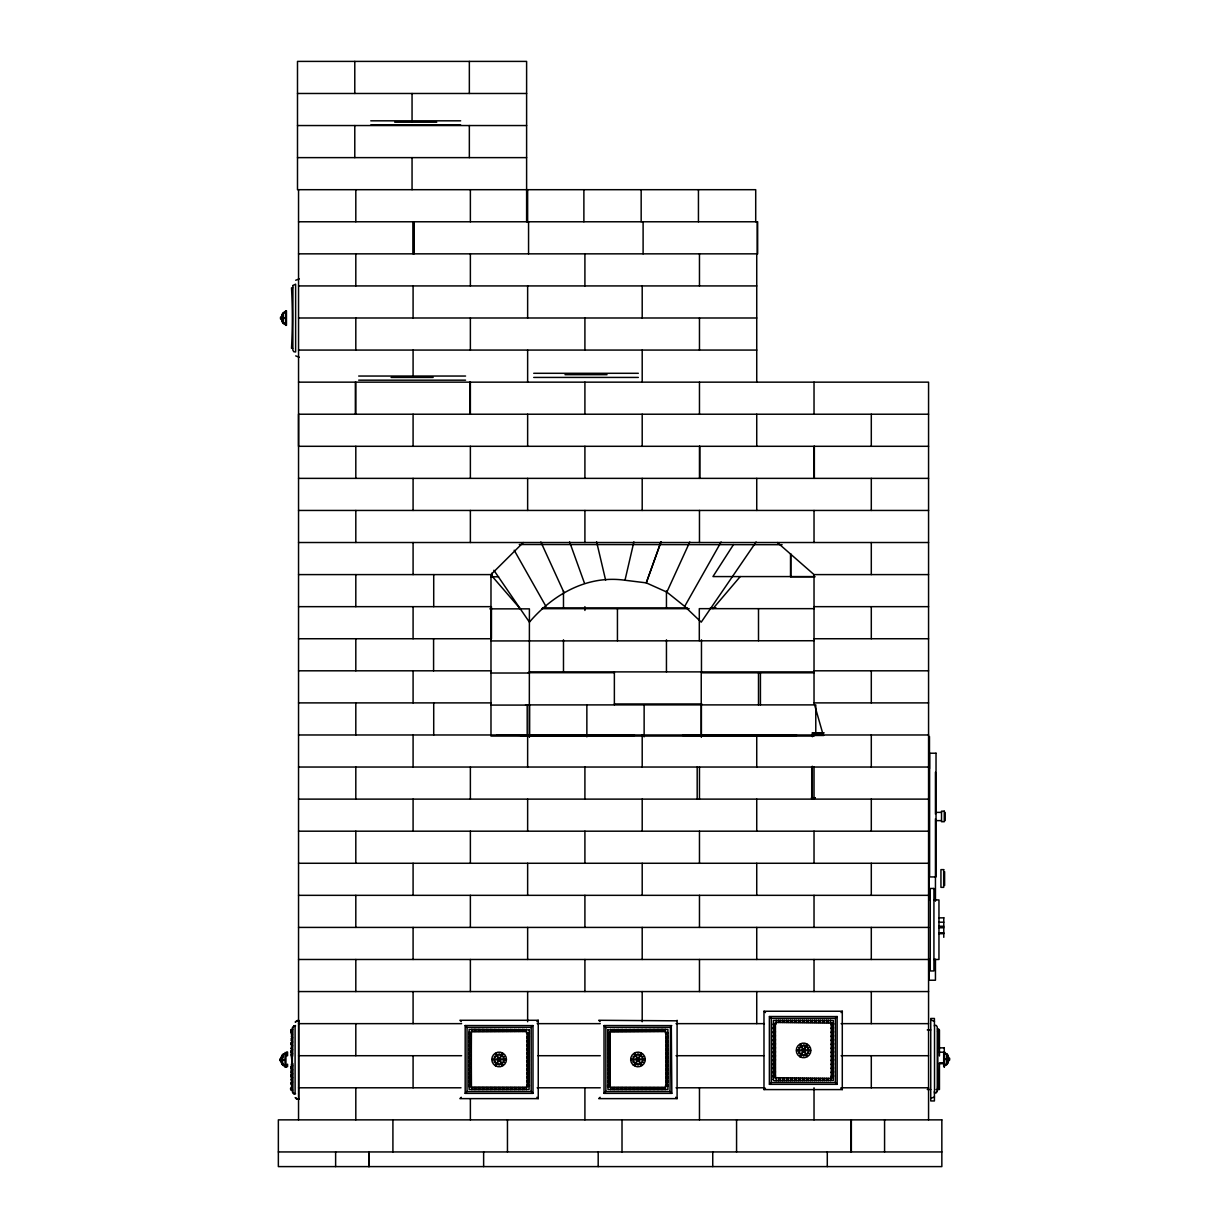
<?xml version="1.0" encoding="UTF-8"?>
<svg xmlns="http://www.w3.org/2000/svg" width="1228" height="1228" viewBox="0 0 1228 1228"><rect width="100%" height="100%" fill="white"/><g stroke="black" fill="none" stroke-linecap="round" stroke-linejoin="round"><path stroke-width="1.5" d="M471.153 1034.544L468.866 1034.544L468.866 1032.287L471.184 1032.257L471.429 1087.133L526.597 1087.287M471.153 1040.423C468.144 1037.737 467.73 1044.767 471.153 1042.557M471.153 1080.517C468.098 1077.816 467.791 1084.938 471.153 1082.62M471.153 1076.511C468.144 1073.825 467.73 1080.855 471.153 1078.645M831.31 1023.139L776.342 1022.463C776.249 1027.299 769.787 1023.86 775.497 1023.139M831.31 1023.385C830.374 1028.803 837.235 1021.942 831.31 1023.369M471.153 1036.294C468.114 1034.099 467.807 1040.684 471.153 1038.55M471.153 1052.335C468.083 1050.093 467.822 1056.755 471.153 1054.591M471.153 1056.341C468.083 1054.1 467.822 1060.762 471.153 1058.597M471.153 1064.369C468.083 1062.113 467.822 1068.79 471.153 1066.61M471.153 1060.363C468.083 1058.106 467.822 1064.783 471.153 1062.604M471.153 1072.382C468.083 1070.141 467.822 1076.803 471.153 1074.638M471.153 1068.375C468.083 1066.134 467.822 1072.796 471.153 1070.632M775.436 1023.538L775.497 1077.693M527.042 1086.657C532.845 1086.473 526.229 1081.975 526.597 1087.287M665.868 1086.657C671.47 1085.951 665.315 1082.574 665.115 1087.394L610.454 1087.287M773.133 1079.734L774.101 1080.655L833.367 1080.394L833.305 1020.437L773.394 1020.437L773.179 1079.734M831.264 1077.693L831.264 1023.139M493.886 570.268L529.406 622.151C553.245 594.321 587.352 574.857 624.991 580.245L633.894 541.855M660.925 541.855L646.266 582.87L624.991 580.245M661.017 541.962L646.266 582.87L666.85 592.096L684.687 606.386L701.234 622.151L756.11 541.962M295.687 280.245L299.294 278.894M295.165 1022.003L297.391 1020.637M295.626 1022.003L296.915 1020.714M831.31 1077.693L830.588 1080.655M934.462 1096.972L930.855 1098.323M666.85 592.096L689.783 541.962M684.687 606.386L721.112 541.962M282.87 1056.633L282.87 1056.633A8.135 7.706 80.8 0 1 283.115 1056.203M733.561 544.511L712.946 576.577L814.133 576.577M947.755 1063.325L946.619 1064.845M282.394 313.892L283.53 312.373M281.872 1055.65L283.008 1054.115M282.317 1055.65L282.87 1055.22M837.128 1016.569L769.373 1016.508L769.373 1084.324L837.174 1084.324L837.143 1016.508L835.408 1018.334L835.408 1082.497L837.128 1084.263M842.285 1011.243L842.285 1089.589L763.985 1089.589L763.985 1011.243L842.347 1011.243L841.057 1012.593M296.976 1021.082L298.558 1020.176M946.849 1063.448L947.218 1063.034A8.135 4.206 -21.6 0 0 948.354 1061.606L948.369 1061.76A8.135 7.706 80.8 0 1 947.218 1063.755L946.849 1064.139A9.41 7.675 61.2 0 1 945.146 1065.198A9.41 6.109 -41.7 0 0 946.849 1063.448L946.45 1063.909M282.409 1055.22L282.778 1054.837A9.41 7.675 61.2 0 1 284.482 1053.777A9.41 6.109 -41.7 0 0 282.778 1055.527L282.409 1055.942A8.135 4.206 -21.6 0 0 281.258 1057.354L281.258 1057.201A8.135 7.706 80.8 0 1 282.409 1055.22M712.946 608.658L740.238 576.577M532.937 1025.61L465.182 1025.549L465.182 1093.365L532.998 1093.365L532.998 1025.549L531.171 1027.375L531.171 1091.538L532.937 1093.304M461.267 1021.635L459.901 1020.284L538.248 1020.284L536.912 1021.635M671.777 1025.61L604.022 1025.549L604.022 1093.365L671.839 1093.365L671.302 1026.086M600.108 1021.635L598.742 1020.284L676.567 1020.821M531.171 1091.538L467.024 1091.538L465.182 1093.365M671.777 1093.304L670.012 1091.538L670.488 1026.915M670.012 1091.538L605.864 1091.538L604.084 1093.304M461.267 1097.279L459.901 1098.63L538.248 1098.63L538.248 1020.284M600.108 1097.279L598.742 1098.63L677.088 1098.63L677.088 1020.284M835.408 1082.497L771.307 1082.497L769.48 1084.263M298.542 574.597L490.985 574.597L523.266 542.515M765.458 1088.238L764.046 1089.589M283.039 1055.773L282.87 1055.942A8.135 4.206 -21.6 0 0 282.225 1056.648M282.993 321.352L282.993 319.725L282.931 321.26M282.471 1063.095L282.471 1061.483L282.409 1063.003M293.722 1026.163L292.817 1027.744L292.602 1056.203M294.52 1025.979L295.334 1025.503M291.558 1038.765C291.481 1036.708 293.753 1033.331 290.975 1032.61L290.975 1029.586L292.586 1029.586M291.282 1042.879L292.126 1041.774L291.282 1040.669M291.558 1054.806L291.282 1052.703M291.558 1070.831L291.282 1068.744M292.003 1078.859L292.54 1077.57L290.975 1076.71L290.975 1075.007L292.586 1073.855L290.975 1072.704L290.975 1070.985L292.586 1069.849L290.975 1068.698L290.975 1066.978L292.586 1065.843L291.435 1064.691M291.282 1082.973L291.558 1080.886M291.282 1038.873L292.586 1037.767L291.282 1036.662M291.282 1046.901L292.586 1045.795L290.975 1044.644L290.975 1042.925L292.54 1042.081L292.003 1040.791M291.282 1050.907L292.126 1049.802L291.282 1048.697M291.282 1054.913L292.586 1053.808L290.975 1052.657L290.975 1050.938L292.586 1049.802L290.975 1048.651L291.727 1046.901M291.282 1066.948C291.819 1062.941 292.203 1059.35 290.975 1054.959L291.727 1054.913M291.282 1074.96L291.727 1070.954M527.058 1086.488L527.058 1032.426C532.63 1032.702 526.413 1036.401 526.137 1031.505L471.414 1031.781L471.153 1086.488M665.883 1032.287C671.501 1032.871 665.208 1036.371 665.115 1031.52L610.116 1031.965L610.27 1087.133M293.707 1025.979L295.564 1025.917M294.643 1025.917L292.356 1027.744L292.356 1091.892L293.277 1093.488L295.564 1093.734M291.727 1038.873L291.727 1040.669M472.074 1031.505L471.905 1029.217M610.899 1031.505L610.746 1029.217M291.727 1078.967C288.856 1079.473 295.242 1082.635 290.975 1083.019L291.727 1084.769M665.115 1087.394L665.146 1089.697M830.374 1078.368L775.451 1077.693M526.152 1087.409L526.321 1089.697M938.069 1087.102L937.532 1087.102M297.498 93.481L526.612 93.481M370.779 120.82L460.654 120.82M394.725 122.201L436.738 122.201M370.779 124.949L460.654 124.949M297.498 125.548L526.612 125.548M297.498 157.629L526.612 157.629M298.542 221.777L757.661 221.777L757.661 253.843L298.542 253.843M298.542 285.924L756.74 285.924M292.648 287.828L291.512 287.828C292.617 309.21 292.617 326.924 291.512 348.307L292.648 348.307M298.542 317.991L756.74 317.991M298.542 350.072L756.74 350.072M299.294 357.241L295.687 355.89M533.719 373.297L638.33 373.297M565.018 374.678L607.031 374.678M358.683 376.044L465.565 376.044M391.118 377.426L433.146 377.426M533.719 377.426L638.33 377.426M358.683 380.173L465.565 380.173M298.542 382.154L928.568 382.154L928.568 1119.859M928.568 414.22L298.542 414.22L298.542 446.301L928.568 446.301M298.542 478.367L928.568 478.367M298.542 510.449L928.568 510.449M298.542 542.515L928.568 542.515M519.306 544.511L782.129 544.695M777.37 542.515L814.026 574.597L928.568 574.597M490.97 576.792L498.599 576.792M815.116 576.761L790.525 576.761L790.525 554.12M298.542 606.663L490.985 606.663M814.026 606.663L928.568 606.663M542.5 607.921L687.434 607.921M710.306 607.921L716.031 607.921M541.916 608.689L689.184 608.689M814.118 608.658L699.3 608.658L699.3 640.74M489.834 608.858L529.406 608.858L529.314 736.984M298.542 638.744L490.985 638.744M814.026 638.744L928.568 638.744M491.2 640.939L813.872 640.74M298.542 670.81L490.985 670.81M814.026 670.81L928.568 670.81M529.161 671.885L814.364 671.885M528.132 672.698L614.368 672.698M813.872 672.806L701.234 672.806L701.234 736.953M491.2 673.021L529.406 673.021M298.542 702.892L490.985 702.892M814.026 574.597L814.026 702.892L928.568 702.892M614.368 703.966L701.879 703.966M525.538 704.903L813.872 704.887M490.924 705.087L529.406 705.087M823.835 732.778L812.383 732.778L812.383 736.723M812.383 733.024L823.835 733.024M298.542 734.973L928.568 734.973M520.211 735.418L634.769 735.418M682.384 735.418L796.926 735.418M812.307 735.465L823.727 735.465M490.939 736.063L814.041 736.063M298.542 767.039L928.568 767.039M811.493 797.724L815.269 797.724M811.493 798.169L815.269 798.169M298.542 799.121L928.568 799.121M936.028 812.383L941.523 812.383M936.028 820.626L941.523 820.626M298.542 831.187L928.568 831.187M298.542 863.269L928.568 863.269M298.542 895.335L928.568 895.335M933.925 899.924L938.96 899.924L938.96 959.482L933.925 959.482M938.96 917.853L943.779 917.853M938.96 922.197L943.779 922.197M938.96 926.25L943.779 926.25M298.542 927.416L928.568 927.416M938.96 927.754L943.779 927.754M938.96 932.835L943.779 932.835M938.96 933.679L943.779 933.679M298.542 959.482L928.568 959.482M298.542 991.564L928.568 991.564M769.48 1016.569L771.307 1018.334L835.408 1018.334M930.855 1019.977L934.462 1021.328M296.93 1020.637L299.233 1020.637M298.542 1023.645L461.605 1023.645M537.189 1023.645L600.277 1023.645M676.029 1023.645L764.384 1023.645M841.119 1023.645L928.568 1023.645M465.182 1025.549L467.024 1027.375L531.171 1027.375M604.084 1025.61L605.864 1027.375L670.012 1027.375M937.501 1028.91L938.637 1028.91C937.532 1050.293 937.532 1068.007 938.637 1089.389L937.501 1089.389M927.263 1029.924L930.747 1029.924M937.532 1031.198L938.069 1031.198M471.153 1044.276C467.945 1042.111 467.945 1048.819 471.153 1046.532M939.451 1047.852L944.271 1047.852M471.153 1048.282C467.945 1046.118 467.945 1052.826 471.153 1050.539M939.451 1052.196L944.271 1052.196M298.542 1055.712L461.605 1055.712M537.941 1055.712L600.277 1055.712M676.029 1055.712L763.847 1055.712M841.103 1055.712L928.568 1055.712M944.271 1062.849L939.451 1062.849L939.451 1089.497L936.089 1089.497M939.451 1063.678L944.271 1063.678M471.153 1084.37C467.914 1082.206 467.96 1088.929 471.168 1086.626M610.009 1086.626C604.13 1087.977 610.654 1080.947 609.994 1086.488M298.542 1087.793L461.007 1087.793M537.189 1087.793L600.277 1087.793M676.029 1087.793L764.384 1087.793M841.103 1087.793L928.568 1087.793M927.263 1089.497L930.747 1089.497M292.586 1090.065L290.975 1090.065C288.948 1087.854 293.845 1086.304 291.282 1084.769M296.93 1098.999L299.233 1098.999M278.357 1151.941L941.845 1151.941M496.941 734.973L581.09 736.171M830.42 1022.463L830.588 1020.176M664.993 1031.505L665.146 1029.217M526.152 1031.505L526.321 1029.217M291.727 1036.662L291.282 1032.656M291.727 1080.763L291.282 1076.756M293.707 1093.672L294.643 1093.734M296.455 1098.937L297.391 1098.999M610.884 1087.409L610.746 1089.697M471.936 1087.394L471.905 1089.697M291.282 1044.675L292.126 1045.795L291.435 1048.651M296.915 1098.937L295.165 1097.632M292.003 1084.892L291.435 1090.065M293.722 1093.488L292.817 1091.892L292.817 1063.601M296.47 1098.753L295.626 1097.632M764.046 1011.243L765.458 1012.593M283.039 1063.862L282.87 1063.709A8.135 4.206 21.6 0 1 282.225 1063.003M675.738 1097.279L677.088 1098.63M536.912 1097.279L538.248 1098.63M841.057 1088.238L842.347 1089.589M282.394 322.243L283.53 323.762M946.849 1053.747L947.755 1054.975M282.916 1064.768L282.317 1063.985M520.304 608.858L492.581 576.792L491.737 573.23M283.3 322.365A9.41 6.109 41.7 0 0 285.003 324.115A9.41 7.675 -61.2 0 1 283.3 323.056L282.931 322.672A8.135 7.706 -80.8 0 1 281.795 320.677L281.795 320.523A8.135 4.206 21.6 0 0 282.931 321.951L283.699 322.826M282.778 1064.108L283.177 1064.584A9.471 6.155 41.7 0 0 284.482 1065.873A9.41 7.675 -61.2 0 1 282.778 1064.814L282.409 1064.43A8.135 7.706 -80.8 0 1 281.258 1062.435L281.258 1062.281A8.135 4.206 21.6 0 0 282.409 1063.709L282.778 1064.108A9.41 6.109 41.7 0 0 283.177 1064.584M283.008 1065.52L281.872 1063.985M514.194 550.221L545.938 606.386M540.857 541.962L563.775 592.096M529.314 1029.893L469.127 1029.478L469.142 1089.436L529.084 1089.436L529.345 1030.139M569.592 541.901L584.359 582.87M814.026 702.892L823.19 734.973M596.608 541.824L605.634 580.184M665.852 1032.18L665.883 1086.488M949.643 1058.244L949.643 1060.056M948.722 1057.323L948.722 1060.977M945.192 812.383L945.192 820.626M944.608 871.65L944.608 885.526M944.608 1051.813L944.608 1066.487M944.271 1047.622L944.271 1053.148M944.271 1065.075L944.271 1067.332M943.779 917.623L943.779 937.332M943.687 1051.813L943.687 1066.487M939.451 1029.924L939.451 1055.988M935.444 772.151L935.444 814.149M935.444 818.754L935.444 901.183M935.444 959.237L935.444 980.236L929.028 980.236L929.028 959.237M934.416 1026.148L934.416 1018.472L930.747 1018.472L930.747 1100.948L934.416 1100.948L934.416 1091.354M929.473 736.447L929.473 768.682M929.028 861.872L929.028 900.139M884.574 1119.859L884.574 1151.941M871.297 414.22L871.297 446.301M871.297 478.367L871.297 510.449M871.297 542.515L871.297 574.597M871.297 606.663L871.297 638.744M871.297 670.81L871.297 702.892M871.297 734.973L871.297 767.039M871.297 799.121L871.297 831.187M871.297 863.269L871.297 895.335M871.297 927.416L871.297 959.482M871.297 991.564L871.297 1023.645M871.297 1055.712L871.297 1087.793M851.342 1119.859L851.342 1151.941M851.127 1119.859L851.127 1151.941M828.301 1020.176L828.301 1022.463M828.301 1078.368L828.301 1080.655M827.288 1151.941L827.288 1166.6M826.582 1020.176L826.582 1022.463M826.582 1078.368L826.582 1080.655M824.295 1020.176L824.295 1022.463M824.295 1078.368L824.295 1080.655M822.576 1020.176L822.576 1022.463M822.576 1078.368L822.576 1080.655M820.289 1020.176L820.289 1022.463M820.289 1078.368L820.289 1080.655M818.569 1020.176L818.569 1022.463M818.569 1078.368L818.569 1080.655M816.282 1020.176L816.282 1022.463M816.282 1078.368L816.282 1080.655M815.776 704.887L815.776 733.177M814.563 1020.176L814.563 1022.463M814.563 1078.368L814.563 1080.655M814.348 446.301L814.348 478.367M814.026 382.154L814.026 414.22M814.026 446.301L814.026 478.367M814.026 510.449L814.026 542.515M814.026 767.039L814.026 799.121M814.026 831.187L814.026 863.269M814.026 895.335L814.026 927.416M814.026 959.482L814.026 991.564M814.026 1087.793L814.026 1119.859M812.307 766.241L812.307 798.169M812.276 1020.176L812.276 1022.463M812.276 1078.368L812.276 1080.655M811.723 767.039L811.723 799.121M810.557 1020.176L810.557 1022.463M810.557 1078.368L810.557 1080.655M808.27 1020.176L808.27 1022.463M808.27 1078.368L808.27 1080.655M806.55 1020.176L806.55 1022.463M806.55 1078.368L806.55 1080.655M804.263 1020.176L804.263 1022.463M804.263 1078.368L804.263 1080.655M802.544 1020.176L802.544 1022.463M802.544 1078.368L802.544 1080.655M800.257 1020.176L800.257 1022.463M800.257 1078.368L800.257 1080.655M798.538 1020.176L798.538 1022.463M798.538 1078.368L798.538 1080.655M796.251 1020.176L796.251 1022.463M796.251 1078.368L796.251 1080.655M794.531 1020.176L794.531 1022.463M794.531 1078.368L794.531 1080.655M792.244 1020.176L792.244 1022.463M792.244 1078.368L792.244 1080.655M790.847 553.935L790.847 576.577M790.525 1020.176L790.525 1022.463M790.525 1078.368L790.525 1080.655M788.238 1020.176L788.238 1022.463M788.238 1078.368L788.238 1080.655M786.519 1020.176L786.519 1022.463M786.519 1078.368L786.519 1080.655M784.231 1020.176L784.231 1022.463M784.231 1078.368L784.231 1080.655M782.512 1020.176L782.512 1022.463M782.512 1078.368L782.512 1080.655M780.225 1020.176L780.225 1022.463M780.225 1078.368L780.225 1080.655M778.506 1020.176L778.506 1022.463M778.506 1078.368L778.506 1080.655M776.219 1020.176L776.219 1022.494M776.219 1078.337L776.219 1080.655M771.307 1018.334L771.307 1082.497M760.424 672.806L760.424 704.887M758.505 608.658L758.505 640.74M758.505 672.806L758.505 704.887M757.2 221.777L757.2 253.843M756.74 253.843L756.74 382.154M756.74 414.22L756.74 446.301M756.74 478.367L756.74 510.449M756.74 734.973L756.74 767.039M756.74 799.121L756.74 831.187M756.74 863.269L756.74 895.335M756.74 927.416L756.74 959.482M756.74 991.564L756.74 1023.645M755.711 221.777L755.711 189.695L297.498 189.695L297.498 61.4L526.612 61.4L526.612 221.777M736.57 1119.859L736.57 1151.941M712.747 1151.941L712.747 1166.6M701.464 639.819L701.464 671.885M701.403 704.765L701.403 736.846M699.791 446.301L699.791 478.367M699.469 253.843L699.469 285.924M699.469 317.991L699.469 350.072M699.469 382.154L699.469 414.22M699.469 446.301L699.469 478.367M699.469 510.449L699.469 542.515M699.469 767.039L699.469 799.121M699.469 831.187L699.469 863.269M699.469 895.335L699.469 927.416M699.469 959.482L699.469 991.564M699.469 1087.793L699.469 1119.859M698.44 189.695L698.44 221.777M697.182 767.039L697.182 799.121M666.451 590.944L666.451 607.921M666.451 639.819L666.451 671.885M662.859 1029.217L662.859 1031.505M662.859 1087.409L662.859 1089.697M661.14 1029.217L661.14 1031.505M661.14 1087.409L661.14 1089.697M658.853 1029.217L658.853 1031.505M658.853 1087.409L658.853 1089.697M657.134 1029.217L657.134 1031.505M657.134 1087.409L657.134 1089.697M654.846 1029.217L654.846 1031.505M654.846 1087.409L654.846 1089.697M653.127 1029.217L653.127 1031.505M653.127 1087.409L653.127 1089.697M650.84 1029.217L650.84 1031.505M650.84 1087.409L650.84 1089.697M649.121 1029.217L649.121 1031.505M649.121 1087.409L649.121 1089.697M646.818 1029.217L646.818 1031.505M646.818 1087.409L646.818 1089.697M645.099 1029.217L645.099 1031.505M645.099 1087.409L645.099 1089.697M644.132 704.765L644.132 736.846M643.104 221.777L643.104 253.843M642.812 1029.217L642.812 1031.505M642.812 1087.409L642.812 1089.697M642.198 285.924L642.198 317.991M642.198 350.072L642.198 382.154M642.198 414.22L642.198 446.301M642.198 478.367L642.198 510.449M642.198 734.973L642.198 767.039M642.198 799.121L642.198 831.187M642.198 863.269L642.198 895.335M642.198 927.416L642.198 959.482M642.198 991.564L642.198 1021.757M641.169 189.695L641.169 221.777M641.093 1029.217L641.093 1031.505M641.093 1087.409L641.093 1089.697M638.806 1029.217L638.806 1031.505M638.806 1087.409L638.806 1089.697M637.086 1029.217L637.086 1031.505M637.086 1087.409L637.086 1089.697M634.799 1029.217L634.799 1031.505M634.799 1087.409L634.799 1089.697M633.08 1029.217L633.08 1031.505M633.08 1087.409L633.08 1089.697M630.793 1029.217L630.793 1031.505M630.793 1087.409L630.793 1089.697M629.074 1029.217L629.074 1031.505M629.074 1087.409L629.074 1089.697M626.771 1029.217L626.771 1031.505M626.771 1087.409L626.771 1089.697M625.067 1029.217L625.067 1031.505M625.067 1087.409L625.067 1089.697M622.765 1029.217L622.765 1031.505M622.765 1087.409L622.765 1089.697M622.013 1119.859L622.013 1151.941M621.046 1029.217L621.046 1031.505M621.046 1087.409L621.046 1089.697M618.759 1029.217L618.759 1031.505M618.759 1087.409L618.759 1089.697M617.438 608.689L617.438 640.755M617.039 1029.217L617.039 1031.505M617.039 1087.409L617.039 1089.697M614.752 1029.217L614.752 1031.505M614.752 1087.409L614.752 1089.697M614.368 671.885L614.368 704.765M613.033 1029.217L613.033 1031.505M613.033 1087.409L613.033 1089.697M605.864 1027.375L605.864 1091.538M598.189 1151.941L598.189 1166.6M586.861 704.765L586.861 736.846M584.912 253.843L584.912 285.924M584.912 317.991L584.912 350.072M584.912 382.154L584.912 414.22M584.912 446.301L584.912 478.367M584.912 510.449L584.912 542.515M584.912 606.663L584.912 610.439M584.912 767.039L584.912 799.121M584.912 831.187L584.912 863.269M584.912 895.335L584.912 927.416M584.912 959.482L584.912 991.564M584.912 1087.793L584.912 1119.859M583.883 189.695L583.883 221.777M563.483 590.944L563.483 607.921M563.483 639.819L563.483 671.885M529.575 704.765L529.575 736.846M528.562 221.777L528.562 253.843M527.641 189.695L527.641 221.777M527.641 285.924L527.641 317.991M527.641 350.072L527.641 382.154M527.641 414.22L527.641 446.301M527.641 478.367L527.641 510.449M527.641 734.973L527.641 767.039M527.641 799.121L527.641 831.187M527.641 863.269L527.641 895.335M527.641 927.416L527.641 959.482M527.641 991.564L527.641 1021.757M527.196 705.087L527.196 735.28M524.018 1029.217L524.018 1031.505M524.018 1087.409L524.018 1089.697M522.299 1029.217L522.299 1031.505M522.299 1087.409L522.299 1089.697M520.012 1029.217L520.012 1031.505M520.012 1087.409L520.012 1089.697M518.293 1029.217L518.293 1031.505M518.293 1087.409L518.293 1089.697M516.006 1029.217L516.006 1031.505M516.006 1087.409L516.006 1089.697M514.286 1029.217L514.286 1031.505M514.286 1087.409L514.286 1089.697M511.999 1029.217L511.999 1031.505M511.999 1087.409L511.999 1089.697M510.28 1029.217L510.28 1031.505M510.28 1087.409L510.28 1089.697M507.993 1029.217L507.993 1031.505M507.993 1087.409L507.993 1089.697M507.456 1119.859L507.456 1151.941M506.274 1029.217L506.274 1031.505M506.274 1087.409L506.274 1089.697M503.971 1029.217L503.971 1031.505M503.971 1087.409L503.971 1089.697M502.252 1029.217L502.252 1031.505M502.252 1087.409L502.252 1089.697M499.965 1029.217L499.965 1031.505M499.965 1087.409L499.965 1089.697M498.246 1029.217L498.246 1031.505M498.246 1087.409L498.246 1089.697M495.959 1029.217L495.959 1031.505M495.959 1087.409L495.959 1089.697M494.239 1029.217L494.239 1031.505M494.239 1087.409L494.239 1089.697M491.952 1029.217L491.952 1031.505M491.952 1087.409L491.952 1089.697M491.446 606.663L491.446 638.744M490.985 574.597L490.985 734.973M490.233 1029.217L490.233 1031.505M490.233 1087.409L490.233 1089.697M487.946 1029.217L487.946 1031.505M487.946 1087.409L487.946 1089.697M486.227 1029.217L486.227 1031.505M486.227 1087.409L486.227 1089.697M483.924 1029.217L483.924 1031.505M483.924 1087.409L483.924 1089.697M483.632 1151.941L483.632 1166.6M482.22 1029.217L482.22 1031.505M482.22 1087.409L482.22 1089.697M479.918 1029.217L479.918 1031.505M479.918 1087.409L479.918 1089.697M478.199 1029.217L478.199 1031.505M478.199 1087.409L478.199 1089.697M475.911 1029.217L475.911 1031.505M475.911 1087.409L475.911 1089.697M474.192 1029.217L474.192 1031.505M474.192 1087.409L474.192 1089.697M470.37 189.695L470.37 221.777M470.37 253.843L470.37 285.924M470.37 317.991L470.37 350.072M470.37 382.154L470.37 414.22M470.37 446.301L470.37 478.367M470.37 510.449L470.37 542.515M470.37 767.039L470.37 799.121M470.37 831.187L470.37 863.269M470.37 895.335L470.37 927.416M470.37 959.482L470.37 991.564M470.37 1099.106L470.37 1119.859M469.91 382.154L469.91 414.22M469.342 61.4L469.342 93.481M469.342 125.548L469.342 157.629M467.024 1027.375L467.024 1091.538M433.714 574.597L433.714 606.663M433.591 638.744L433.591 670.81M433.714 702.892L433.714 734.973M414.005 221.777L414.005 253.843M413.544 221.777L413.544 253.843M413.084 221.777L413.084 253.843M413.084 285.924L413.084 317.991M413.084 350.072L413.084 376.489M413.084 414.22L413.084 446.301M413.084 478.367L413.084 510.449M413.084 542.515L413.084 574.597M413.084 606.663L413.084 638.744M413.084 670.81L413.084 702.892M413.084 734.973L413.084 767.039M413.084 799.121L413.084 831.187M413.084 863.269L413.084 895.335M413.084 927.416L413.084 959.482M413.084 991.564L413.084 1023.645M413.084 1055.712L413.084 1087.793M412.055 93.481L412.055 121.772M412.055 157.629L412.055 189.695M392.914 1119.859L392.914 1151.941M369.091 1151.941L369.091 1166.6M368.861 1151.941L368.861 1166.6M355.813 189.695L355.813 221.777M355.813 253.843L355.813 285.924M355.813 317.991L355.813 350.072M355.813 382.154L355.813 414.22M355.813 446.301L355.813 478.367M355.813 510.449L355.813 542.515M355.813 574.597L355.813 606.663M355.813 638.744L355.813 670.81M355.813 702.892L355.813 734.973M355.813 767.039L355.813 799.121M355.813 831.187L355.813 863.269M355.813 895.335L355.813 927.416M355.813 959.482L355.813 991.564M355.813 1023.645L355.813 1055.712M355.813 1087.793L355.813 1119.859M355.352 382.154L355.352 414.22M354.785 61.4L354.785 93.481M354.785 125.548L354.785 157.629M335.628 1151.941L335.628 1166.6M298.772 1020.637L298.772 1098.999M298.542 189.695L298.542 1119.859M295.104 1025.917L295.104 1093.734M291.435 1029.586L291.435 1032.61M291.435 1038.919L291.435 1040.638M291.435 1042.925L291.435 1044.644M291.435 1050.938L291.435 1052.657M291.435 1066.978L291.435 1068.698M291.435 1075.007L291.435 1076.71M291.435 1083.019L291.435 1084.738M287.567 1052.012L287.567 1055.804M287.567 1064.2L287.567 1066.671M286.462 310.73L286.462 325.405M286.646 1052.012L286.646 1055.681M286.646 1064.538L286.646 1066.671M286.4 1066.165L286.4 1067.147M285.94 1052.488L285.94 1067.147M285.556 310.73L285.556 325.405M285.479 1066.165L285.479 1067.147M285.019 1052.488L285.019 1067.147M281.427 316.241L281.427 319.894M281.35 1057.983L281.35 1059.35M280.905 1057.983L280.905 1061.652M280.506 317.162L280.506 318.973M280.444 1058.904L280.444 1060.731M279.984 1058.904L279.984 1060.731M284.482 1065.873A9.41 6.109 41.7 0 1 284.052 1065.474M286.109 1065.397A9.41 7.675 -61.2 0 1 285.679 1065.198M281.949 1056.679A8.135 7.706 80.8 0 1 282.87 1055.22M282.87 1064.43A8.135 7.706 -80.8 0 1 281.949 1062.972M527.058 1065.167C528.193 1070.524 531.54 1061.115 527.058 1065.167M527.058 1061.161C528.193 1066.518 531.54 1057.108 527.058 1061.161M527.058 1057.155C528.193 1062.512 531.54 1053.102 527.058 1057.155M527.058 1053.148C528.193 1058.49 531.54 1049.096 527.058 1053.148M527.058 1049.142C528.132 1054.407 531.509 1045.089 527.058 1049.142M527.058 1045.135C528.132 1050.4 531.509 1041.083 527.058 1045.135M527.058 1041.114C528.47 1046.394 531.11 1037.015 527.058 1041.114M527.058 1037.107C527.948 1042.372 531.739 1033.07 527.058 1037.107M527.058 1081.208C528.47 1086.488 531.095 1077.094 527.058 1081.208M527.058 1077.202C528.47 1082.467 531.11 1073.103 527.058 1077.202M527.058 1073.195C528.193 1078.537 531.54 1069.143 527.058 1073.195M527.058 1069.189C528.193 1074.531 531.54 1065.136 527.058 1069.189M607.706 1081.208C609.119 1086.488 611.744 1077.094 607.706 1081.208M607.706 1077.202C609.119 1082.467 611.759 1073.103 607.706 1077.202M607.706 1073.195C608.842 1078.537 612.189 1069.143 607.706 1073.195M607.706 1069.189C608.842 1074.531 612.189 1065.136 607.706 1069.189M607.706 1065.167C608.842 1070.524 612.189 1061.115 607.706 1065.167M607.706 1061.161C608.842 1066.518 612.189 1057.108 607.706 1061.161M607.706 1057.155C608.842 1062.512 612.189 1053.102 607.706 1057.155M607.706 1053.148C608.842 1058.49 612.189 1049.096 607.706 1053.148M607.706 1049.142C608.781 1054.407 612.158 1045.089 607.706 1049.142M607.706 1045.135C608.781 1050.4 612.158 1041.083 607.706 1045.135M607.706 1041.114C609.119 1046.394 611.759 1037.015 607.706 1041.114M607.706 1037.107C608.581 1042.372 612.373 1033.07 607.706 1037.107M607.706 1033.101C608.842 1038.443 612.204 1029.018 607.706 1033.101M665.898 1081.208C667.311 1086.488 669.935 1077.094 665.898 1081.208M665.898 1077.202C667.311 1082.467 669.951 1073.103 665.898 1077.202M665.898 1073.195C667.034 1078.537 670.381 1069.143 665.898 1073.195M665.898 1069.189C667.034 1074.531 670.381 1065.136 665.898 1069.189M665.898 1065.167C667.034 1070.524 670.381 1061.115 665.898 1065.167M665.898 1061.161C667.034 1066.518 670.381 1057.108 665.898 1061.161M665.898 1057.155C667.034 1062.512 670.381 1053.102 665.898 1057.155M665.898 1053.148C667.034 1058.49 670.381 1049.096 665.898 1053.148M665.898 1049.142C666.973 1054.407 670.35 1045.089 665.898 1049.142M665.898 1045.135C666.973 1050.4 670.35 1041.083 665.898 1045.135M665.898 1041.114C667.311 1046.394 669.951 1037.015 665.898 1041.114M665.898 1037.107C666.773 1042.372 670.565 1033.07 665.898 1037.107M773.149 1076.173C774.392 1081.561 777.57 1072.121 773.149 1076.173M773.149 1072.167C774.239 1077.432 777.616 1068.13 773.149 1072.167M773.149 1068.16C774.576 1073.425 777.217 1064.047 773.149 1068.16M773.149 1064.154C774.576 1069.419 777.217 1060.04 773.149 1064.154M773.149 1060.148C774.193 1065.397 777.677 1056.111 773.149 1060.148M773.149 1056.126C774.3 1061.468 777.646 1052.089 773.149 1056.126M773.149 1052.12C774.3 1057.461 777.646 1048.067 773.149 1052.12M773.149 1048.113C774.3 1053.455 777.646 1044.061 773.149 1048.113M773.149 1044.107C774.3 1049.449 777.646 1040.055 773.149 1044.107M773.149 1040.101C774.3 1045.442 777.646 1036.048 773.149 1040.101M773.149 1036.079C774.239 1041.359 777.616 1032.042 773.149 1036.079M773.149 1032.073C774.239 1037.353 777.616 1028.036 773.149 1032.073M773.149 1028.066C774.576 1033.347 777.217 1023.952 773.149 1028.066M831.295 1056.126C832.477 1061.483 835.808 1052.074 831.295 1056.126M831.295 1052.12C832.477 1057.477 835.808 1048.067 831.295 1052.12M831.295 1048.113C832.477 1053.455 835.808 1044.061 831.295 1048.113M831.295 1044.107C832.477 1049.449 835.808 1040.055 831.295 1044.107M831.295 1040.101C832.477 1045.442 835.808 1036.048 831.295 1040.101M831.295 1036.079C832.4 1041.359 835.761 1032.042 831.295 1036.079M831.295 1032.073C832.4 1037.353 835.761 1028.036 831.295 1032.073M831.295 1028.066C832.737 1033.347 835.378 1023.952 831.295 1028.066M831.295 1076.173C832.492 1081.546 835.761 1072.121 831.295 1076.173M831.295 1072.167C832.4 1077.447 835.761 1068.13 831.295 1072.167M831.295 1068.16C832.753 1073.441 835.362 1064.047 831.295 1068.16M831.295 1064.154C832.737 1069.419 835.378 1060.04 831.295 1064.154M831.295 1060.148C832.216 1065.413 835.992 1056.111 831.295 1060.148M808.623 1047.561C808.715 1050.784 805.875 1045.949 808.623 1047.561M292.939 285.51L292.878 350.149L293.799 351.73L295.626 351.976L295.626 284.159L292.939 285.51M498.292 1059.227C499.397 1062.696 500.993 1056.771 498.292 1059.227M504.094 1056.602C504.14 1059.825 501.316 1054.99 504.094 1056.602M607.737 1029.893L607.967 1089.436L667.925 1089.436L667.909 1029.478L607.722 1029.893M637.132 1059.227C638.238 1062.696 639.834 1056.771 637.132 1059.227M642.919 1056.602C642.95 1059.81 640.172 1054.99 642.919 1056.602M802.912 1050.186C804.018 1053.655 805.614 1047.73 802.912 1050.186M937.271 1091.231L936.35 1092.813L934.523 1093.058L934.523 1025.242L936.35 1025.487L937.271 1027.069L937.271 1091.231M494.285 1061.821C495.59 1064.661 495.682 1059.58 494.285 1061.821M633.111 1061.821C634.554 1064.661 634.354 1059.503 633.111 1061.821M798.814 1052.78C800.119 1055.635 800.272 1050.539 798.814 1052.78M805.077 1047.806L805.338 1047.96A8.135 2.702 -32.5 0 0 806.781 1046.532L806.98 1046.118A9.41 4.973 -48 0 0 807.118 1044.368A9.41 4.482 -71.5 0 0 805.768 1045.427L805.522 1045.811A8.135 2.287 -87 0 0 805.077 1047.806M500.502 1056.847L500.763 1057.001A8.135 2.579 -33 0 0 502.237 1055.573L502.436 1055.159A9.41 4.789 -48.7 0 0 502.636 1053.409A9.41 4.728 -71.2 0 0 501.224 1054.468L500.978 1054.852A8.135 2.517 -86.9 0 0 500.502 1056.847M639.327 1056.847L639.588 1057.001A8.135 2.579 -33 0 0 641.062 1055.573L641.277 1055.159A9.41 4.789 -48.7 0 0 641.476 1053.409A9.41 4.728 -71.2 0 0 640.064 1054.468L639.819 1054.852A8.135 2.517 -86.9 0 0 639.327 1056.847M497.908 1061.637L497.831 1062.066A8.135 2.609 -86.9 0 1 497.325 1064.062L497.079 1064.446A9.41 4.805 -71.1 0 1 495.651 1065.505A9.41 4.728 -49 0 1 495.866 1063.755L496.081 1063.341A8.135 2.548 -33.2 0 1 497.57 1061.913L497.908 1061.637M636.733 1061.637L636.657 1062.066A8.135 2.609 -86.9 0 1 636.165 1064.062L635.92 1064.446A9.41 4.805 -71.1 0 1 634.492 1065.505A9.41 4.728 -49 0 1 634.707 1063.755L634.922 1063.341A8.135 2.548 -33.2 0 1 636.396 1061.913L636.733 1061.637M802.483 1052.596L802.406 1053.025A8.135 2.824 -86.9 0 1 801.884 1055.021L801.623 1055.405A9.41 5.019 -70.8 0 1 800.134 1056.464A9.41 4.544 -49.6 0 1 800.41 1054.714L800.625 1054.299A8.135 2.41 -33.6 0 1 802.145 1052.872L802.483 1052.596M281.795 315.458L281.795 315.611A8.135 4.206 -21.6 0 1 282.931 314.184L283.3 313.769A9.41 6.109 -41.7 0 1 285.003 312.019A9.41 7.675 61.2 0 0 283.3 313.079L282.931 313.462A8.135 7.706 80.8 0 0 281.795 315.458M283.3 315.703C281.826 317.914 283.33 313.063 283.3 315.703M282.778 1057.461C281.289 1059.657 282.793 1054.806 282.778 1057.461M947.156 1060.808L947.156 1062.435L947.156 1060.808M281.795 317.914L281.795 318.221A8.135 3.5 -20.4 0 0 282.931 318.789L283.3 318.758A9.41 1.566 -30.9 0 0 285.003 318.067A9.471 1.581 30.9 0 0 283.699 317.515L282.931 317.346A8.135 3.5 20.4 0 0 281.795 317.914M281.258 1059.672L281.258 1059.979A8.135 3.5 -20.4 0 0 282.409 1060.547L282.778 1060.516A9.41 1.566 -30.9 0 0 284.482 1059.825A9.471 1.581 30.9 0 0 283.177 1059.273L282.409 1059.104A8.135 3.5 20.4 0 0 281.258 1059.672M948.523 1059.15L948.369 1059.303A8.135 3.5 20.4 0 1 947.218 1059.871L946.849 1059.856A9.41 1.566 30.9 0 1 945.146 1059.15A9.471 1.581 -30.9 0 1 946.45 1058.597L947.218 1058.429A8.135 3.5 -20.4 0 1 948.354 1058.996L948.523 1059.15M804.632 1045.473C802.698 1047.684 802.636 1043.309 804.632 1045.473M500.088 1054.514C498.138 1056.725 498.107 1052.35 500.088 1054.514M638.928 1054.514C636.933 1056.694 636.902 1052.35 638.928 1054.514M498.292 1064.338C499.903 1066.641 500.487 1062.312 498.292 1064.338M637.132 1064.338C638.744 1066.641 639.312 1062.312 637.132 1064.338M804.632 1055.359C802.59 1057.523 802.667 1053.179 804.632 1055.359M946.849 1056.111L947.156 1057.492L946.849 1056.111M808.623 1053.271C805.89 1054.867 808.684 1050.078 808.623 1053.271M504.094 1062.312C501.331 1063.924 504.109 1059.104 504.094 1062.312M642.919 1062.312C640.172 1063.924 642.95 1059.104 642.919 1062.312M494.669 1056.418C492.858 1058.981 497.309 1056.494 494.669 1056.418M633.51 1056.418C631.699 1058.981 636.15 1056.494 633.51 1056.418M799.213 1047.377C797.463 1050.047 801.884 1047.284 799.213 1047.377M806.673 1050.262L806.673 1050.569A8.135 2.441 27.5 0 0 808.607 1051.137L809.052 1051.122A9.41 4.697 12.3 0 0 810.603 1050.416A9.471 4.743 -12.3 0 0 809.482 1049.863L808.592 1049.694A8.135 2.441 -27.5 0 0 806.673 1050.262M502.083 1059.303L502.083 1059.61A8.135 2.548 27 0 0 504.048 1060.178L504.508 1060.163A9.41 4.758 11.3 0 0 506.12 1059.457A9.471 4.789 -11.3 0 0 504.969 1058.904L504.048 1058.736A8.135 2.548 -27 0 0 502.083 1059.303M640.924 1059.303L640.924 1059.61A8.135 2.548 27 0 0 642.889 1060.178L643.349 1060.163A9.41 4.758 11.3 0 0 644.961 1059.457A9.471 4.789 -11.3 0 0 643.794 1058.904L642.889 1058.736A8.135 2.548 -27 0 0 640.924 1059.303M496.634 1059.457L496.235 1059.61A8.135 2.579 -26.8 0 1 494.255 1060.178L493.794 1060.163A9.41 4.774 -11 0 1 492.167 1059.457A9.471 4.805 11 0 1 493.334 1058.904L494.255 1058.736A8.135 2.579 26.8 0 1 496.235 1059.303L496.634 1059.457M635.475 1059.457L635.06 1059.61A8.135 2.579 -26.8 0 1 633.095 1060.178L632.635 1060.163A9.41 4.774 -11 0 1 630.992 1059.457A9.471 4.805 11 0 1 632.174 1058.904L633.095 1058.736A8.135 2.579 26.8 0 1 635.06 1059.303L635.475 1059.457M801.224 1050.416L800.81 1050.569A8.135 2.686 -26.3 0 1 798.814 1051.137L798.338 1051.122A9.41 4.82 -10 0 1 796.65 1050.416A9.471 4.851 10 0 1 797.862 1049.863L798.814 1049.694A8.135 2.686 26.3 0 1 800.81 1050.262L801.224 1050.416M936.028 753.224L929.611 753.224L929.611 876.93L936.028 876.93L936.028 753.224M944.271 811.171L941.523 811.171L941.523 821.716L944.271 821.716L944.271 811.171M943.687 869.624L940.94 869.624L940.94 887.353L943.687 887.353L943.687 869.624M933.925 888.473L930.256 888.473L930.256 970.949L933.925 970.949L933.925 888.473M941.845 1119.859L278.357 1119.859L278.357 1166.6L941.845 1166.6L941.845 1119.859M802.483 1048.236L802.145 1047.96A8.135 2.41 33.6 0 1 800.625 1046.532L800.41 1046.118A9.41 4.544 49.6 0 1 800.134 1044.368A9.41 5.019 70.8 0 1 801.623 1045.427L801.884 1045.811A8.135 2.824 86.9 0 1 802.406 1047.806L802.483 1048.236M636.733 1057.277L636.396 1057.001A8.135 2.548 33.2 0 1 634.922 1055.573L634.707 1055.159A9.41 4.728 49 0 1 634.492 1053.409A9.41 4.805 71.1 0 1 635.92 1054.468L636.165 1054.852A8.135 2.609 86.9 0 1 636.657 1056.847L636.733 1057.277M497.908 1057.277L497.57 1057.001A8.135 2.548 33.2 0 1 496.081 1055.573L495.866 1055.159A9.41 4.728 49 0 1 495.651 1053.409A9.41 4.805 71.1 0 1 497.079 1054.468L497.325 1054.852A8.135 2.609 86.9 0 1 497.831 1056.847L497.908 1057.277M639.588 1061.913L639.327 1062.066A8.135 2.517 86.9 0 0 639.819 1064.062L640.064 1064.446A9.41 4.728 71.2 0 0 641.476 1065.505A9.471 4.835 48.7 0 0 641.369 1064.215L641.062 1063.341A8.135 2.579 33 0 0 639.588 1061.913M500.763 1061.913L500.502 1062.066A8.135 2.517 86.9 0 0 500.978 1064.062L501.224 1064.446A9.41 4.728 71.2 0 0 502.636 1065.505A9.471 4.835 48.7 0 0 502.528 1064.215L502.237 1063.341A8.135 2.579 33 0 0 500.748 1061.913M805.338 1052.872L805.077 1053.025A8.135 2.287 87 0 0 805.522 1055.021L805.768 1055.405A9.41 4.482 71.5 0 0 807.118 1056.464A9.471 5.004 48 0 0 807.057 1055.174L806.781 1054.299A8.135 2.702 32.5 0 0 805.338 1052.872M947.218 1055.266L946.849 1054.852A9.41 6.109 41.7 0 0 945.146 1053.102A9.41 7.675 -61.2 0 1 946.849 1054.161L947.218 1054.545A8.135 7.706 -80.8 0 1 948.354 1056.54L948.369 1056.694A8.135 4.206 21.6 0 0 947.218 1055.266M495.467 1065.812A7.337 7.337 0 0 0 506.473 1059.457A7.337 7.337 0 0 0 495.467 1053.102A7.337 7.337 0 0 0 495.467 1065.812M498.246 1061.038A1.827 1.827 0 0 0 500.993 1059.457A1.827 1.827 0 0 0 498.246 1057.876A1.827 1.827 0 0 0 498.246 1061.038M632.788 1064.645A7.337 7.337 0 0 0 645.053 1061.36A7.337 7.337 0 0 0 636.073 1052.381A7.337 7.337 0 0 0 632.788 1064.645M637.086 1061.038A1.827 1.827 0 0 0 639.834 1059.457A1.827 1.827 0 0 0 637.086 1057.876A1.827 1.827 0 0 0 637.086 1061.038M799.919 1056.755A7.337 7.322 0 0 0 810.91 1050.416A7.337 7.322 0 0 0 799.919 1044.076A7.337 7.322 0 0 0 799.919 1056.755M802.836 1051.997A1.827 1.827 0 0 0 805.583 1050.416A1.827 1.827 0 0 0 802.836 1048.835A1.827 1.827 0 0 0 802.836 1051.997"/></g></svg>
